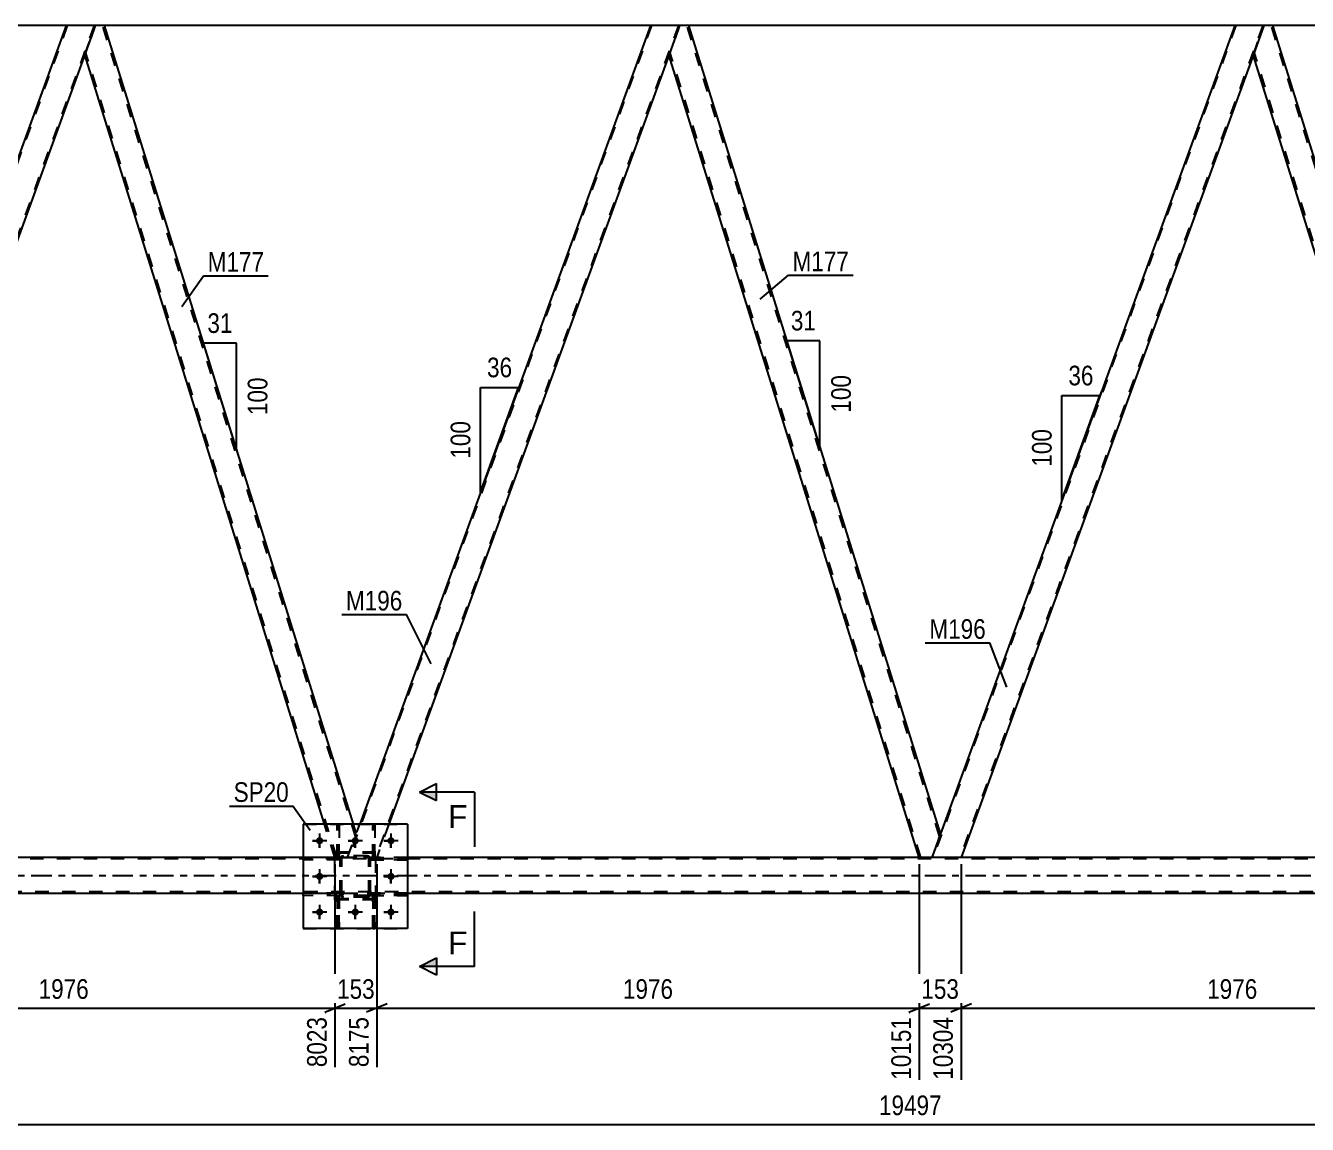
# Model space of a CAD drawing. Header units: millimetres. Extents: x 0 to 841, y 0 to 594.
# Drawn here: x 300.9 to 487.6, y 299.7 to 459.8 of the extents above; entities that cross this region are included whole.
import ezdxf

# ---------------------------------------------------------------- set-up
doc = ezdxf.new("R2010")
doc.units = ezdxf.units.MM
doc.linetypes.add('DXK_LINE_DOT2', pattern=[3.9198, 1.9599, -1.9599])
doc.linetypes.add('DXK_LINE_DOT3', pattern=[5.9187, 2.979, -0.9799, 0.9799, -0.9799])
doc.styles.add('Arial', font='ARIAL.TTF', dxfattribs={"height": 0.2})
doc.styles.add('Arial Narrow', font='ARIALN.TTF', dxfattribs={"height": 0.2})

# ---------------------------------------------------------------- blocks, each defined once
blk = doc.blocks.new('Part-318885327-3890 - 3886')
at = {"color": 7, "linetype": 'DXK_LINE_DOT2'}
for p, q in [((346.69, 338.61), (341.29, 338.61)), ((341.29, 338.61), (341.29, 338.29)), ((346.69, 338.29), (341.29, 338.29)), ((346.09, 338.29), (346.09, 338.61)), ((346.69, 338.29), (346.69, 338.61))]:
    blk.add_line(p, q, dxfattribs=at)
blk = doc.blocks.new('Part-318885327-3891 - 3886')
at = {"color": 7, "linetype": 'DXK_LINE_DOT2'}
for p, q in [((346.69, 333.41), (341.29, 333.41)), ((341.29, 333.41), (341.29, 333.09)), ((346.69, 333.09), (341.29, 333.09)), ((346.09, 333.09), (346.09, 333.41)), ((346.69, 333.09), (346.69, 333.41))]:
    blk.add_line(p, q, dxfattribs=at)
blk = doc.blocks.new('Part-318885327-3964 - 3886')
at = {"color": 7, "linetype": 'DXK_LINE_DOT2'}
for p, q in [((477.2, 459.85), (433.08, 338.63)), ((481.11, 459.85), (436.99, 338.63)), ((479.75, 455.65), (481.28, 459.85)), ((481.28, 459.85), (479.76, 455.65)), ((479.76, 455.65), (479.75, 455.65)), ((434.15, 342.05), (432.91, 338.63)), ((437.16, 338.63), (432.91, 338.63))]:
    blk.add_line(p, q, dxfattribs=at)
at = {"color": 2, "linetype": 'Continuous'}
for p, q in [((477.03, 459.85), (434.15, 342.05)), ((481.28, 459.85), (477.03, 459.85)), ((479.75, 455.65), (437.16, 338.63))]:
    blk.add_line(p, q, dxfattribs=at)
blk = doc.blocks.new('Part-318885327-3901 - 3886')
at = {"color": 7, "linetype": 'DXK_LINE_DOT2'}
for p, q in [((346.69, 338.37), (346.72, 338.56)), ((346.72, 338.56), (346.69, 338.37)), ((346.69, 333.33), (346.69, 338.37)), ((346.93, 338.37), (346.95, 338.46)), ((346.93, 333.33), (346.93, 338.37)), ((346.95, 338.46), (347, 338.54)), ((346.98, 338.82), (347.17, 338.85)), ((347.17, 338.85), (346.98, 338.82)), ((347, 338.54), (347.08, 338.59)), ((347.08, 338.59), (347.17, 338.61)), ((350.61, 338.85), (347.17, 338.85)), ((347.17, 338.61), (350.61, 338.61)), ((350.61, 338.85), (350.79, 338.82)), ((350.79, 338.82), (350.61, 338.85)), ((350.61, 338.61), (350.7, 338.59)), ((350.7, 338.59), (350.78, 338.54)), ((350.78, 338.54), (350.83, 338.46)), ((350.83, 338.46), (350.85, 338.37)), ((350.85, 333.33), (350.85, 338.37)), ((351.05, 338.56), (351.09, 338.37)), ((351.09, 338.37), (351.05, 338.56)), ((351.09, 333.33), (351.09, 338.37)), ((346.72, 333.15), (346.69, 333.33)), ((346.69, 333.33), (346.72, 333.15)), ((346.95, 333.24), (346.93, 333.33)), ((347, 333.16), (346.95, 333.24)), ((347.17, 332.85), (346.98, 332.89)), ((346.98, 332.89), (347.17, 332.85)), ((347.08, 333.11), (347, 333.16)), ((347.17, 333.09), (347.08, 333.11)), ((350.61, 333.09), (347.17, 333.09)), ((350.61, 332.85), (347.17, 332.85)), ((350.7, 333.11), (350.61, 333.09)), ((350.79, 332.89), (350.61, 332.85)), ((350.61, 332.85), (350.79, 332.89)), ((350.78, 333.16), (350.7, 333.11)), ((350.83, 333.24), (350.78, 333.16)), ((350.85, 333.33), (350.83, 333.24)), ((351.09, 333.33), (351.05, 333.15)), ((351.05, 333.15), (351.09, 333.33))]:
    blk.add_line(p, q, dxfattribs=at)
at = {"color": 7, "linetype": 'DXK_LINE_DOT3'}
blk.add_line((348.89, 335.85), (348.89, 335.85), dxfattribs=at)
at = {"color": 7, "linetype": 'DXK_LINE_DOT2'}
for centre, start, end in [((347.17, 338.37), 112.5, 157.5), ((347.17, 338.37), 112.5, 157.5), ((350.61, 338.37), 22.5, 67.5), ((350.61, 338.37), 22.5, 67.5), ((347.17, 333.33), 202.5, 247.5), ((347.17, 333.33), 202.5, 247.5), ((350.61, 333.33), 292.5, 337.5), ((350.61, 333.33), 292.5, 337.5)]:
    blk.add_arc(centre, 0.48, start, end, dxfattribs=at)
blk = doc.blocks.new('Part-318885327-3912 - 3886')
at = {"color": 2, "linetype": 'Continuous'}
for p, q in [((306.76, 459.85), (227.2, 459.85)), ((391.89, 459.85), (312.33, 459.85)), ((477.03, 459.85), (397.47, 459.85)), ((562.16, 459.85), (482.6, 459.85))]:
    blk.add_line(p, q, dxfattribs=at)
at = {"color": 7, "linetype": 'DXK_LINE_DOT2'}
for p, q in [((312.33, 459.85), (306.76, 459.85)), ((397.47, 459.85), (391.89, 459.85)), ((482.6, 459.85), (477.03, 459.85))]:
    blk.add_line(p, q, dxfattribs=at)
blk = doc.blocks.new('Part-318885327-3977 - 3886')
at = {"color": 2, "linetype": 'Continuous'}
for p, q in [((356.49, 343.45), (341.29, 343.45)), ((341.29, 343.45), (341.29, 328.25)), ((356.49, 343.45), (356.49, 328.25)), ((356.49, 328.25), (341.29, 328.25))]:
    blk.add_line(p, q, dxfattribs=at)
blk = doc.blocks.new('Part-318885327-3917 - 3886')
at = {"color": 2, "linetype": 'Continuous'}
for p, q in [((311.01, 459.85), (309.49, 455.65)), ((312.33, 459.85), (311.01, 459.85)), ((348.61, 343.45), (312.33, 459.85)), ((344.42, 343.45), (309.47, 455.6)), ((309.49, 455.65), (309.49, 455.65))]:
    blk.add_line(p, q, dxfattribs=at)
at = {"color": 7, "linetype": 'DXK_LINE_DOT2'}
for p, q in [((348.9, 341.73), (312.08, 459.85)), ((346.18, 338.63), (309.6, 455.97)), ((309.49, 455.65), (309.47, 455.6)), ((345.93, 338.63), (344.42, 343.45)), ((347.77, 338.63), (349.03, 342.1)), ((349.03, 342.1), (348.61, 343.45)), ((345.93, 338.63), (347.77, 338.63))]:
    blk.add_line(p, q, dxfattribs=at)
blk = doc.blocks.new('Part-318885327-3922 - 3886')
at = {"color": 7, "linetype": 'DXK_LINE_DOT2'}
for p, q in [((306.93, 459.85), (262.81, 338.63)), ((310.84, 459.85), (266.72, 338.63)), ((309.49, 455.65), (311.01, 459.85)), ((311.01, 459.85), (309.49, 455.65)), ((309.49, 455.65), (309.49, 455.65)), ((263.88, 342.05), (262.64, 338.63)), ((266.89, 338.63), (262.64, 338.63))]:
    blk.add_line(p, q, dxfattribs=at)
at = {"color": 2, "linetype": 'Continuous'}
for p, q in [((306.76, 459.85), (263.88, 342.05)), ((311.01, 459.85), (306.76, 459.85)), ((309.49, 455.65), (266.89, 338.63))]:
    blk.add_line(p, q, dxfattribs=at)
blk = doc.blocks.new('Part-318885327-3925 - 3886')
at = {"color": 2, "linetype": 'Continuous'}
for p, q in [((351.44, 343.45), (351.44, 343.45)), ((351.76, 343.45), (351.44, 343.45)), ((351.76, 343.45), (351.76, 343.45))]:
    blk.add_line(p, q, dxfattribs=at)
at = {"color": 7, "linetype": 'DXK_LINE_DOT2'}
for p, q in [((351.44, 338.61), (351.44, 343.45)), ((351.76, 338.61), (351.76, 343.45)), ((351.44, 339.21), (351.76, 339.21)), ((351.76, 338.61), (351.44, 338.61))]:
    blk.add_line(p, q, dxfattribs=at)
blk = doc.blocks.new('Part-318885327-3926 - 3886')
at = {"color": 7, "linetype": 'DXK_LINE_DOT2'}
for p, q in [((341.29, 343.45), (356.49, 343.45)), ((341.29, 343.45), (341.29, 328.25)), ((356.49, 343.45), (356.49, 328.25)), ((341.29, 328.25), (356.49, 328.25))]:
    blk.add_line(p, q, dxfattribs=at)
blk = doc.blocks.new('Part-318885327-3927 - 3886')
at = {"color": 7, "linetype": 'DXK_LINE_DOT2'}
for p, q in [((346.69, 338.37), (346.72, 338.56)), ((346.72, 338.56), (346.69, 338.37)), ((346.69, 333.33), (346.69, 338.37)), ((346.93, 338.37), (346.95, 338.46)), ((346.93, 333.33), (346.93, 338.37)), ((346.95, 338.46), (347, 338.54)), ((346.98, 338.82), (347.17, 338.85)), ((347.17, 338.85), (346.98, 338.82)), ((347, 338.54), (347.08, 338.59)), ((347.08, 338.59), (347.17, 338.61)), ((350.61, 338.85), (347.17, 338.85)), ((347.17, 338.61), (350.61, 338.61)), ((350.61, 338.85), (350.79, 338.82)), ((350.79, 338.82), (350.61, 338.85)), ((350.61, 338.61), (350.7, 338.59)), ((350.7, 338.59), (350.78, 338.54)), ((350.78, 338.54), (350.83, 338.46)), ((350.83, 338.46), (350.85, 338.37)), ((350.85, 333.33), (350.85, 338.37)), ((351.05, 338.56), (351.09, 338.37)), ((351.09, 338.37), (351.05, 338.56)), ((351.09, 333.33), (351.09, 338.37)), ((346.72, 333.15), (346.69, 333.33)), ((346.69, 333.33), (346.72, 333.15)), ((346.95, 333.24), (346.93, 333.33)), ((347, 333.16), (346.95, 333.24)), ((347.17, 332.85), (346.98, 332.89)), ((346.98, 332.89), (347.17, 332.85)), ((347.08, 333.11), (347, 333.16)), ((347.17, 333.09), (347.08, 333.11)), ((350.61, 333.09), (347.17, 333.09)), ((350.61, 332.85), (347.17, 332.85)), ((350.7, 333.11), (350.61, 333.09)), ((350.79, 332.89), (350.61, 332.85)), ((350.61, 332.85), (350.79, 332.89)), ((350.78, 333.16), (350.7, 333.11)), ((350.83, 333.24), (350.78, 333.16)), ((350.85, 333.33), (350.83, 333.24)), ((351.09, 333.33), (351.05, 333.15)), ((351.05, 333.15), (351.09, 333.33))]:
    blk.add_line(p, q, dxfattribs=at)
at = {"color": 7, "linetype": 'DXK_LINE_DOT3'}
blk.add_line((348.89, 335.85), (348.89, 335.85), dxfattribs=at)
at = {"color": 7, "linetype": 'DXK_LINE_DOT2'}
for centre, start, end in [((347.17, 338.37), 112.5, 157.5), ((347.17, 338.37), 112.5, 157.5), ((350.61, 338.37), 22.5, 67.5), ((350.61, 338.37), 22.5, 67.5), ((347.17, 333.33), 202.5, 247.5), ((347.17, 333.33), 202.5, 247.5), ((350.61, 333.33), 292.5, 337.5), ((350.61, 333.33), 292.5, 337.5)]:
    blk.add_arc(centre, 0.48, start, end, dxfattribs=at)
blk = doc.blocks.new('Part-318885327-3928 - 3886')
at = {"color": 7, "linetype": 'DXK_LINE_DOT2'}
for p, q in [((351.89, 339.25), (345.89, 339.25)), ((345.89, 332.45), (345.89, 339.25)), ((351.89, 332.45), (351.89, 339.25)), ((351.89, 332.45), (345.89, 332.45))]:
    blk.add_line(p, q, dxfattribs=at)
blk = doc.blocks.new('Part-318885327-3956 - 3886')
at = {"color": 7, "linetype": 'DXK_LINE_DOT2'}
for p, q in [((746.4, 338.39), (70.85, 338.39)), ((356.49, 338.63), (341.29, 338.63)), ((747.15, 333.59), (70.85, 333.59)), ((611.89, 333.35), (341.29, 333.35)), ((356.49, 333.35), (341.29, 333.35))]:
    blk.add_line(p, q, dxfattribs=at)
at = {"color": 2, "linetype": 'Continuous'}
for p, q in [((341.29, 338.63), (186.22, 338.63)), ((596.69, 338.63), (356.49, 338.63)), ((341.29, 333.35), (186.22, 333.35)), ((596.69, 333.35), (356.49, 333.35))]:
    blk.add_line(p, q, dxfattribs=at)
at = {"color": 7, "linetype": 'DXK_LINE_DOT3'}
blk.add_line((70.85, 335.99), (746.77, 335.99), dxfattribs=at)
blk = doc.blocks.new('Part-318885327-3969 - 3886')
at = {"color": 2, "linetype": 'Continuous'}
for p, q in [((481.28, 459.85), (479.76, 455.65)), ((482.6, 459.85), (481.28, 459.85)), ((519.3, 342.1), (482.6, 459.85)), ((516.19, 338.63), (479.74, 455.6)), ((479.76, 455.65), (479.75, 455.65)), ((519.28, 342.04), (519.03, 341.36)), ((519.28, 342.05), (519.28, 342.04)), ((519.03, 341.36), (518.04, 338.63))]:
    blk.add_line(p, q, dxfattribs=at)
at = {"color": 7, "linetype": 'DXK_LINE_DOT2'}
for p, q in [((519.17, 341.73), (482.35, 459.85)), ((516.45, 338.63), (479.87, 455.97)), ((479.76, 455.65), (479.74, 455.6)), ((519.03, 341.36), (519.22, 341.88)), ((519.3, 342.1), (519.28, 342.05)), ((518.04, 338.63), (516.19, 338.63))]:
    blk.add_line(p, q, dxfattribs=at)
blk = doc.blocks.new('Part-318885327-4000 - 3886')
at = {"color": 2, "linetype": 'Continuous'}
for p, q in [((396.15, 459.85), (394.62, 455.65)), ((397.47, 459.85), (396.15, 459.85)), ((434.17, 342.1), (397.47, 459.85)), ((431.06, 338.63), (394.6, 455.6)), ((394.62, 455.65), (394.62, 455.65)), ((434.15, 342.04), (433.9, 341.36)), ((434.15, 342.05), (434.15, 342.04)), ((433.9, 341.36), (432.91, 338.63))]:
    blk.add_line(p, q, dxfattribs=at)
at = {"color": 7, "linetype": 'DXK_LINE_DOT2'}
for p, q in [((434.03, 341.73), (397.22, 459.85)), ((431.31, 338.63), (394.74, 455.97)), ((394.62, 455.65), (394.6, 455.6)), ((433.9, 341.36), (434.09, 341.88)), ((434.17, 342.1), (434.15, 342.05)), ((432.91, 338.63), (431.06, 338.63))]:
    blk.add_line(p, q, dxfattribs=at)
blk = doc.blocks.new('Part-318885327-4005 - 3886')
at = {"color": 7, "linetype": 'DXK_LINE_DOT2'}
for p, q in [((392.06, 459.85), (347.94, 338.63)), ((395.98, 459.85), (351.86, 338.63)), ((396.15, 459.85), (394.62, 455.65)), ((347.77, 338.63), (349.53, 343.45)), ((353.78, 343.45), (352.03, 338.63)), ((352.03, 338.63), (347.77, 338.63))]:
    blk.add_line(p, q, dxfattribs=at)
at = {"color": 2, "linetype": 'Continuous'}
for p, q in [((391.89, 459.85), (349.53, 343.45)), ((396.15, 459.85), (391.89, 459.85)), ((394.62, 455.65), (353.78, 343.45))]:
    blk.add_line(p, q, dxfattribs=at)
blk = doc.blocks.new('Part-318885327-4008 - 3886')
at = {"color": 2, "linetype": 'Continuous'}
for p, q in [((346.24, 343.45), (346.24, 343.45)), ((346.56, 343.45), (346.24, 343.45)), ((346.56, 343.45), (346.56, 343.45))]:
    blk.add_line(p, q, dxfattribs=at)
at = {"color": 7, "linetype": 'DXK_LINE_DOT2'}
for p, q in [((346.24, 338.61), (346.24, 343.45)), ((346.56, 338.61), (346.56, 343.45)), ((346.24, 339.21), (346.56, 339.21)), ((346.56, 338.61), (346.24, 338.61))]:
    blk.add_line(p, q, dxfattribs=at)
blk = doc.blocks.new('Part-318885327-4036 - 3886')
at = {"color": 7, "linetype": 'DXK_LINE_DOT2'}
for p, q in [((351.76, 333.09), (351.44, 333.09)), ((351.44, 333.09), (351.44, 328.25)), ((351.44, 332.49), (351.76, 332.49)), ((351.76, 328.25), (351.76, 333.09)), ((351.44, 328.25), (351.76, 328.25))]:
    blk.add_line(p, q, dxfattribs=at)
blk = doc.blocks.new('Part-318885327-4253 - 3886')
at = {"color": 7, "linetype": 'DXK_LINE_DOT2'}
for p, q in [((346.56, 333.09), (346.24, 333.09)), ((346.24, 333.09), (346.24, 328.25)), ((346.24, 332.49), (346.56, 332.49)), ((346.56, 328.25), (346.56, 333.09)), ((346.24, 328.25), (346.56, 328.25))]:
    blk.add_line(p, q, dxfattribs=at)
blk = doc.blocks.new('Part-318885327-4044 - 3886')
at = {"color": 7, "linetype": 'DXK_LINE_DOT2'}
for p, q in [((351.09, 333.09), (351.09, 333.41)), ((351.09, 333.41), (356.49, 333.41)), ((356.49, 333.09), (351.09, 333.09)), ((351.69, 333.09), (351.69, 333.41)), ((356.49, 333.41), (356.49, 333.09))]:
    blk.add_line(p, q, dxfattribs=at)
blk = doc.blocks.new('Part-318885327-4047 - 3886')
at = {"color": 7, "linetype": 'DXK_LINE_DOT2'}
for p, q in [((346.69, 338.61), (341.29, 338.61)), ((341.29, 338.29), (341.29, 338.61)), ((346.69, 338.29), (341.29, 338.29)), ((346.09, 338.29), (346.09, 338.61)), ((346.69, 338.61), (346.69, 338.29))]:
    blk.add_line(p, q, dxfattribs=at)
blk = doc.blocks.new('Bolt-318885327-4048 - 3886')
at = {"color": 1, "linetype": 'Continuous'}
for p, q in [((343.69, 342.09), (343.69, 341.4)), ((348.89, 342.09), (348.89, 341.4)), ((354.09, 342.09), (354.09, 341.4)), ((342.65, 341.05), (343.34, 341.05)), ((343.69, 340.01), (343.69, 340.71)), ((344.73, 341.05), (344.04, 341.05)), ((347.85, 341.05), (348.54, 341.05)), ((348.89, 340.01), (348.89, 340.71)), ((349.93, 341.05), (349.24, 341.05)), ((353.05, 341.05), (353.74, 341.05)), ((354.09, 340.01), (354.09, 340.71)), ((355.13, 341.05), (354.44, 341.05)), ((343.69, 336.89), (343.69, 336.2)), ((354.09, 336.89), (354.09, 336.2)), ((342.65, 335.85), (343.34, 335.85)), ((343.69, 334.81), (343.69, 335.51)), ((344.73, 335.85), (344.04, 335.85)), ((353.05, 335.85), (353.74, 335.85)), ((354.09, 334.81), (354.09, 335.51)), ((355.13, 335.85), (354.44, 335.85)), ((342.65, 330.65), (343.34, 330.65)), ((343.69, 331.69), (343.69, 331)), ((344.73, 330.65), (344.04, 330.65)), ((347.85, 330.65), (348.54, 330.65)), ((348.89, 331.69), (348.89, 331)), ((349.93, 330.65), (349.24, 330.65)), ((353.05, 330.65), (353.74, 330.65)), ((354.09, 331.69), (354.09, 331)), ((355.13, 330.65), (354.44, 330.65)), ((343.69, 329.61), (343.69, 330.31)), ((348.89, 329.61), (348.89, 330.31)), ((354.09, 329.61), (354.09, 330.31))]:
    blk.add_line(p, q, dxfattribs=at)
blk = doc.blocks.new('Part-318885327-4051 - 3886')
at = {"color": 7, "linetype": 'DXK_LINE_DOT2'}
for p, q in [((356.49, 333.41), (351.09, 333.41)), ((351.09, 333.41), (351.09, 333.09)), ((351.09, 333.09), (356.49, 333.09)), ((351.69, 333.09), (351.69, 333.41)), ((356.49, 333.09), (356.49, 333.41))]:
    blk.add_line(p, q, dxfattribs=at)
blk = doc.blocks.new('Bolt-318885327-4059 - 3886')
at = {"linetype": 'Continuous'}
for points in [[(344.21, 341.05, -1), (343.17, 341.05, -1)], [(349.41, 341.05, -1), (348.37, 341.05, -1)], [(354.61, 341.05, -1), (353.57, 341.05, -1)], [(344.21, 335.85, -1), (343.17, 335.85, -1)], [(354.61, 335.85, -1), (353.57, 335.85, -1)], [(344.21, 330.65, -1), (343.17, 330.65, -1)], [(349.41, 330.65, -1), (348.37, 330.65, -1)], [(354.61, 330.65, -1), (353.57, 330.65, -1)]]:
    blk.add_hatch(color=1, dxfattribs=at).paths.add_polyline_path(points)
at = {"color": 1, "linetype": 'Continuous'}
for p, q in [((343.69, 342.09), (343.69, 340.01)), ((348.89, 342.09), (348.89, 340.01)), ((354.09, 342.09), (354.09, 340.01)), ((344.73, 341.05), (342.65, 341.05)), ((349.93, 341.05), (347.85, 341.05)), ((355.13, 341.05), (353.05, 341.05)), ((343.69, 336.89), (343.69, 334.81)), ((354.09, 336.89), (354.09, 334.81)), ((344.73, 335.85), (342.65, 335.85)), ((355.13, 335.85), (353.05, 335.85)), ((344.73, 330.65), (342.65, 330.65)), ((343.69, 331.69), (343.69, 329.61)), ((349.93, 330.65), (347.85, 330.65)), ((348.89, 331.69), (348.89, 329.61)), ((355.13, 330.65), (353.05, 330.65)), ((354.09, 331.69), (354.09, 329.61))]:
    blk.add_line(p, q, dxfattribs=at)
blk = doc.blocks.new('Part-318885327-4066 - 3886')
at = {"color": 7, "linetype": 'DXK_LINE_DOT2'}
for p, q in [((346.24, 338.61), (346.24, 343.45)), ((346.24, 343.45), (346.56, 343.45)), ((346.56, 343.45), (346.56, 338.61)), ((346.24, 339.21), (346.56, 339.21)), ((346.56, 338.61), (346.24, 338.61))]:
    blk.add_line(p, q, dxfattribs=at)
blk = doc.blocks.new('Part-318885327-4080 - 3886')
at = {"color": 7, "linetype": 'DXK_LINE_DOT2'}
for p, q in [((351.44, 338.61), (351.44, 343.45)), ((351.44, 343.45), (351.76, 343.45)), ((351.76, 343.45), (351.76, 338.61)), ((351.44, 339.21), (351.76, 339.21)), ((351.76, 338.61), (351.44, 338.61))]:
    blk.add_line(p, q, dxfattribs=at)
blk = doc.blocks.new('Part-318885327-4088 - 3886')
at = {"color": 7, "linetype": 'DXK_LINE_DOT2'}
for p, q in [((351.44, 328.25), (351.44, 333.09)), ((351.44, 333.09), (351.76, 333.09)), ((351.44, 332.49), (351.76, 332.49)), ((351.76, 333.09), (351.76, 328.25)), ((351.76, 328.25), (351.44, 328.25))]:
    blk.add_line(p, q, dxfattribs=at)
blk = doc.blocks.new('Part-318885327-4089 - 3886')
at = {"color": 7, "linetype": 'DXK_LINE_DOT2'}
for p, q in [((346.24, 328.25), (346.24, 333.09)), ((346.24, 333.09), (346.56, 333.09)), ((346.24, 332.49), (346.56, 332.49)), ((346.56, 333.09), (346.56, 328.25)), ((346.56, 328.25), (346.24, 328.25))]:
    blk.add_line(p, q, dxfattribs=at)
blk = doc.blocks.new('Part-318885327-4116 - 3886')
at = {"color": 7, "linetype": 'DXK_LINE_DOT2'}
for p, q in [((346.69, 333.41), (341.29, 333.41)), ((341.29, 333.09), (341.29, 333.41)), ((346.69, 333.09), (341.29, 333.09)), ((346.09, 333.09), (346.09, 333.41)), ((346.69, 333.41), (346.69, 333.09))]:
    blk.add_line(p, q, dxfattribs=at)
blk = doc.blocks.new('Part-318885327-4155 - 3886')
at = {"color": 7, "linetype": 'DXK_LINE_DOT2'}
for p, q in [((351.89, 339.39), (345.89, 339.39)), ((345.89, 332.59), (345.89, 339.39)), ((351.89, 332.59), (351.89, 339.39)), ((351.89, 332.59), (345.89, 332.59))]:
    blk.add_line(p, q, dxfattribs=at)
blk = doc.blocks.new('Part-318885327-4250 - 3886')
at = {"color": 7, "linetype": 'DXK_LINE_DOT2'}
for p, q in [((351.09, 338.29), (351.09, 338.61)), ((351.09, 338.61), (356.49, 338.61)), ((356.49, 338.29), (351.09, 338.29)), ((351.69, 338.29), (351.69, 338.61)), ((356.49, 338.61), (356.49, 338.29))]:
    blk.add_line(p, q, dxfattribs=at)
blk = doc.blocks.new('Part-318885327-4294 - 3886')
at = {"color": 7, "linetype": 'DXK_LINE_DOT2'}
for p, q in [((356.49, 338.61), (351.09, 338.61)), ((351.09, 338.61), (351.09, 338.29)), ((351.09, 338.29), (356.49, 338.29)), ((351.69, 338.29), (351.69, 338.61)), ((356.49, 338.29), (356.49, 338.61))]:
    blk.add_line(p, q, dxfattribs=at)
blk = doc.blocks.new('StraightDimension-318885327-4929 - 3886')
at = {"color": 7, "linetype": 'Continuous'}
for p, q in [((437.16, 337.63), (437.16, 306.22)), ((516.19, 337.63), (516.19, 306.22)), ((438.66, 317.26), (435.66, 316.06)), ((437.16, 316.66), (516.19, 316.66)), ((514.69, 316.06), (517.69, 317.26))]:
    blk.add_line(p, q, dxfattribs=at)
at = {"color": 0}
blk.add_wipeout([(480.93, 317.41), (480.93, 321.61), (472.42, 321.61), (472.42, 317.41)], dxfattribs=at)
at = {"color": 0, "linetype": 'Continuous'}
blk.add_wipeout([(515.59, 315.96), (511.39, 315.96), (511.39, 305.62), (515.59, 305.62)], dxfattribs=at)
at = {"color": 3, "style": 'Arial Narrow'}
blk.add_text('1976', height=2.863, dxfattribs=at).set_placement((473.02, 318.01))
at = {"color": 3, "linetype": 'Continuous', "style": 'Arial Narrow'}
blk.add_text('12280', height=2.863, rotation=90.0002, dxfattribs=at).set_placement((514.99, 306.22))
blk = doc.blocks.new('AngleDimension-318885327-4372 - 3886')
at = {"color": 7, "linetype": 'Continuous'}
for p, q in [((367.15, 407.1), (372.69, 407.1)), ((367.15, 391.87), (372.69, 407.1)), ((367.15, 391.87), (367.15, 407.1)), ((369.88, 399.36), (372.69, 407.1))]:
    blk.add_line(p, q, dxfattribs=at)
at = {"color": 0}
for points in [[(372.35, 408), (372.35, 412.2), (367.49, 412.2), (367.49, 408)], [(366.25, 402.83), (362.05, 402.83), (362.05, 396.14), (366.25, 396.14)]]:
    blk.add_wipeout(points, dxfattribs=at)
at = {"color": 3, "style": 'Arial Narrow'}
blk.add_text('36', height=2.863, dxfattribs=at).set_placement((368.09, 408.6))
blk.add_text('100', height=2.863, rotation=90.0002, dxfattribs=at).set_placement((365.65, 396.74))
blk = doc.blocks.new('AngleDimension-318885327-4361 - 3886')
at = {"color": 7, "linetype": 'Continuous'}
for p, q in [((451.86, 405.92), (457.4, 405.92)), ((451.86, 390.7), (457.4, 405.92)), ((451.86, 390.7), (451.86, 405.92)), ((457.63, 406.55), (457.4, 405.92))]:
    blk.add_line(p, q, dxfattribs=at)
at = {"color": 0}
for points in [[(457.06, 406.82), (457.06, 411.02), (452.2, 411.02), (452.2, 406.82)], [(450.96, 401.65), (446.76, 401.65), (446.76, 394.97), (450.96, 394.97)]]:
    blk.add_wipeout(points, dxfattribs=at)
at = {"color": 3, "style": 'Arial Narrow'}
blk.add_text('36', height=2.863, dxfattribs=at).set_placement((452.8, 407.42))
blk.add_text('100', height=2.863, rotation=90.0002, dxfattribs=at).set_placement((450.36, 395.57))
blk = doc.blocks.new('StraightDimension-318885327-5101 - 3886')
at = {"color": 7, "linetype": 'Continuous'}
blk.add_line((59.99, 299.71), (799.55, 299.71), dxfattribs=at)
at = {"color": 0}
blk.add_wipeout([(434.94, 300.46), (434.94, 304.66), (424.6, 304.66), (424.6, 300.46)], dxfattribs=at)
at = {"color": 3, "style": 'Arial Narrow'}
blk.add_text('19497', height=2.863, dxfattribs=at).set_placement((425.2, 301.06))
blk = doc.blocks.new('StraightDimension-318885327-4833 - 3886')
at = {"color": 7, "linetype": 'Continuous'}
for p, q in [((266.89, 337.63), (266.89, 308.05)), ((345.93, 337.63), (345.93, 308.05)), ((268.39, 317.26), (265.39, 316.06)), ((266.89, 316.66), (345.93, 316.66)), ((344.43, 316.06), (347.43, 317.26))]:
    blk.add_line(p, q, dxfattribs=at)
at = {"color": 0}
blk.add_wipeout([(310.67, 317.41), (310.67, 321.61), (302.15, 321.61), (302.15, 317.41)], dxfattribs=at)
at = {"color": 0, "linetype": 'Continuous'}
blk.add_wipeout([(345.33, 315.96), (341.13, 315.96), (341.13, 307.45), (345.33, 307.45)], dxfattribs=at)
at = {"color": 3, "style": 'Arial Narrow'}
blk.add_text('1976', height=2.863, dxfattribs=at).set_placement((302.75, 318.01))
at = {"color": 3, "linetype": 'Continuous', "style": 'Arial Narrow'}
blk.add_text('8023', height=2.863, rotation=90.0002, dxfattribs=at).set_placement((344.73, 308.05))
blk = doc.blocks.new('StraightDimension-318885327-4857 - 3886')
at = {"color": 7, "linetype": 'Continuous'}
for p, q in [((345.93, 337.63), (345.93, 308.05)), ((352.03, 337.63), (352.03, 308.05)), ((344.43, 316.06), (347.43, 317.26)), ((345.93, 316.66), (352.03, 316.66)), ((353.53, 317.26), (350.53, 316.06))]:
    blk.add_line(p, q, dxfattribs=at)
at = {"color": 0}
blk.add_wipeout([(352.32, 317.41), (352.32, 321.61), (345.64, 321.61), (345.64, 317.41)], dxfattribs=at)
at = {"color": 0, "linetype": 'Continuous'}
blk.add_wipeout([(351.43, 315.96), (347.23, 315.96), (347.23, 307.45), (351.43, 307.45)], dxfattribs=at)
at = {"color": 3, "style": 'Arial Narrow'}
blk.add_text('153', height=2.863, dxfattribs=at).set_placement((346.24, 318.01))
at = {"color": 3, "linetype": 'Continuous', "style": 'Arial Narrow'}
blk.add_text('8175', height=2.863, rotation=90.0002, dxfattribs=at).set_placement((350.83, 308.05))
blk = doc.blocks.new('StraightDimension-318885327-4881 - 3886')
at = {"color": 7, "linetype": 'Continuous'}
for p, q in [((352.03, 337.63), (352.03, 308.05)), ((431.06, 337.63), (431.06, 306.22)), ((353.53, 317.26), (350.53, 316.06)), ((352.03, 316.66), (431.06, 316.66)), ((429.56, 316.06), (432.56, 317.26))]:
    blk.add_line(p, q, dxfattribs=at)
at = {"color": 0}
blk.add_wipeout([(395.8, 317.41), (395.8, 321.61), (387.29, 321.61), (387.29, 317.41)], dxfattribs=at)
at = {"color": 0, "linetype": 'Continuous'}
blk.add_wipeout([(430.46, 315.96), (426.26, 315.96), (426.26, 305.62), (430.46, 305.62)], dxfattribs=at)
at = {"color": 3, "style": 'Arial Narrow'}
blk.add_text('1976', height=2.863, dxfattribs=at).set_placement((387.89, 318.01))
at = {"color": 3, "linetype": 'Continuous', "style": 'Arial Narrow'}
blk.add_text('10151', height=2.863, rotation=90.0002, dxfattribs=at).set_placement((429.86, 306.22))
blk = doc.blocks.new('StraightDimension-318885327-4905 - 3886')
at = {"color": 7, "linetype": 'Continuous'}
for p, q in [((431.06, 337.63), (431.06, 306.22)), ((437.16, 337.63), (437.16, 306.22)), ((429.56, 316.06), (432.56, 317.26)), ((431.06, 316.66), (437.16, 316.66)), ((438.66, 317.26), (435.66, 316.06))]:
    blk.add_line(p, q, dxfattribs=at)
at = {"color": 0}
blk.add_wipeout([(437.45, 317.41), (437.45, 321.61), (430.77, 321.61), (430.77, 317.41)], dxfattribs=at)
at = {"color": 0, "linetype": 'Continuous'}
blk.add_wipeout([(436.56, 315.96), (432.36, 315.96), (432.36, 305.62), (436.56, 305.62)], dxfattribs=at)
at = {"color": 3, "style": 'Arial Narrow'}
blk.add_text('153', height=2.863, dxfattribs=at).set_placement((431.37, 318.01))
at = {"color": 3, "linetype": 'Continuous', "style": 'Arial Narrow'}
blk.add_text('10304', height=2.863, rotation=90.0002, dxfattribs=at).set_placement((435.96, 306.22))
blk = doc.blocks.new('AngleDimension-318885327-15770 - 3886')
at = {"color": 7, "linetype": 'Continuous'}
for p, q in [((331.58, 413.56), (326.76, 413.56)), ((331.58, 398.1), (326.76, 413.56)), ((331.58, 398.1), (331.58, 413.56)), ((332.29, 395.82), (331.58, 398.1))]:
    blk.add_line(p, q, dxfattribs=at)
at = {"color": 0}
for points in [[(331.6, 414.46), (331.6, 418.66), (326.74, 418.66), (326.74, 414.46)], [(336.68, 409.17), (332.48, 409.17), (332.48, 402.49), (336.68, 402.49)]]:
    blk.add_wipeout(points, dxfattribs=at)
at = {"color": 3, "style": 'Arial Narrow'}
blk.add_text('31', height=2.863, dxfattribs=at).set_placement((327.34, 415.06))
blk.add_text('100', height=2.863, rotation=90.0002, dxfattribs=at).set_placement((336.08, 403.09))
blk = doc.blocks.new('AngleDimension-318885327-15784 - 3886')
at = {"color": 7, "linetype": 'Continuous'}
for p, q in [((415.99, 400.41), (411.78, 413.92)), ((416.6, 413.92), (411.78, 413.92)), ((416.6, 398.46), (411.78, 413.92)), ((416.6, 398.46), (416.6, 413.92))]:
    blk.add_line(p, q, dxfattribs=at)
at = {"color": 0}
for points in [[(416.62, 414.82), (416.62, 419.02), (411.76, 419.02), (411.76, 414.82)], [(421.7, 409.53), (417.5, 409.53), (417.5, 402.85), (421.7, 402.85)]]:
    blk.add_wipeout(points, dxfattribs=at)
at = {"color": 3, "style": 'Arial Narrow'}
blk.add_text('31', height=2.863, dxfattribs=at).set_placement((412.36, 415.42))
blk.add_text('100', height=2.863, rotation=90.0002, dxfattribs=at).set_placement((421.1, 403.45))
blk = doc.blocks.new('Mark-318885327-3960 - 3886')
at = {"color": 0}
blk.add_wipeout([(440.77, 370.48), (440.77, 373.48), (432.55, 373.48), (432.55, 370.48)], dxfattribs=at)
blk.add_wipeout([(440.77, 370.48), (440.77, 373.48), (432.55, 373.48), (432.55, 370.48)], dxfattribs=at)
at = {"color": 30, "linetype": 'Continuous'}
for p in [(431.95, 369.88), (443.83, 363.44)]:
    blk.add_line(p, (441.37, 369.88), dxfattribs=at)
at = {"color": 3, "style": 'Arial Narrow'}
blk.add_text('M196', height=2.863, dxfattribs=at).set_placement((432.55, 370.48))
blk = doc.blocks.new('Mark-318885327-3913 - 3886')
at = {"color": 0}
blk.add_wipeout([(335.61, 423.97), (335.61, 426.97), (327.39, 426.97), (327.39, 423.97)], dxfattribs=at)
blk.add_wipeout([(335.61, 423.97), (335.61, 426.97), (327.39, 426.97), (327.39, 423.97)], dxfattribs=at)
at = {"color": 30, "linetype": 'Continuous'}
for p, q in [((323.61, 418.92), (326.79, 423.37)), ((326.79, 423.37), (336.21, 423.37))]:
    blk.add_line(p, q, dxfattribs=at)
at = {"color": 3, "style": 'Arial Narrow'}
blk.add_text('M177', height=2.863, dxfattribs=at).set_placement((327.39, 423.97))
blk = doc.blocks.new('Mark-318885327-3973 - 3886')
at = {"color": 0}
blk.add_wipeout([(339.21, 346.71), (339.21, 349.71), (331.17, 349.71), (331.17, 346.71)], dxfattribs=at)
blk.add_wipeout([(339.21, 346.71), (339.21, 349.71), (331.17, 349.71), (331.17, 346.71)], dxfattribs=at)
at = {"color": 30, "linetype": 'Continuous'}
for p in [(330.57, 346.11), (342.34, 342.53)]:
    blk.add_line(p, (339.81, 346.11), dxfattribs=at)
at = {"color": 3, "style": 'Arial Narrow'}
blk.add_text('SP20', height=2.863, dxfattribs=at).set_placement((331.17, 346.71))
blk = doc.blocks.new('Mark-318885327-3996 - 3886')
at = {"color": 0}
blk.add_wipeout([(420.83, 424.06), (420.83, 427.06), (412.6, 427.06), (412.6, 424.06)], dxfattribs=at)
blk.add_wipeout([(420.83, 424.06), (420.83, 427.06), (412.6, 427.06), (412.6, 424.06)], dxfattribs=at)
at = {"color": 30, "linetype": 'Continuous'}
for p, q in [((407.88, 419.96), (412, 423.46)), ((412, 423.46), (421.43, 423.46))]:
    blk.add_line(p, q, dxfattribs=at)
at = {"color": 3, "style": 'Arial Narrow'}
blk.add_text('M177', height=2.863, dxfattribs=at).set_placement((412.6, 424.06))
blk = doc.blocks.new('Mark-318885327-4001 - 3886')
at = {"color": 0}
blk.add_wipeout([(355.75, 374.61), (355.75, 377.61), (347.53, 377.61), (347.53, 374.61)], dxfattribs=at)
blk.add_wipeout([(355.75, 374.61), (355.75, 377.61), (347.53, 377.61), (347.53, 374.61)], dxfattribs=at)
at = {"color": 30, "linetype": 'Continuous'}
for p in [(346.93, 374.01), (359.93, 366.85)]:
    blk.add_line(p, (356.35, 374.01), dxfattribs=at)
at = {"color": 3, "style": 'Arial Narrow'}
blk.add_text('M196', height=2.863, dxfattribs=at).set_placement((347.53, 374.61))
blk = doc.blocks.new('SectionMark-318885327-5608 - 3886')
at = {"linetype": 'Continuous'}
for points in [[(360.74, 348.15), (360.74, 346.9), (358.24, 348.15)], [(360.74, 323.98), (360.74, 322.73), (358.24, 322.73)]]:
    blk.add_hatch(color=6, dxfattribs=at).paths.add_polyline_path(points)
at = {"color": 6, "linetype": 'Continuous'}
for p, q in [((358.24, 348.15), (360.74, 349.4)), ((360.74, 346.9), (360.74, 349.4)), ((366.24, 348.15), (358.24, 348.15)), ((358.24, 348.15), (360.74, 346.9)), ((366.24, 348.15), (366.24, 340.15)), ((366.24, 322.73), (366.24, 330.73)), ((358.24, 322.73), (360.74, 323.98)), ((360.74, 323.98), (360.74, 321.48)), ((366.24, 322.73), (358.24, 322.73)), ((360.74, 321.48), (358.24, 322.73))]:
    blk.add_line(p, q, dxfattribs=at)
at = {"color": 0, "linetype": 'Continuous'}
for points in [[(365.24, 342.9), (365.24, 346.4), (362.39, 346.4), (362.39, 342.9)], [(365.24, 324.48), (365.24, 327.98), (362.39, 327.98), (362.39, 324.48)]]:
    blk.add_wipeout(points, dxfattribs=at)
at = {"color": 3, "linetype": 'Continuous', "style": 'Arial'}
for p in [(362.39, 342.9), (362.39, 324.48)]:
    blk.add_text('F', height=3.34, dxfattribs=at).set_placement(p)

msp = doc.modelspace()

# ---------------------------------------------------------------- block references
for name in ['Part-318885327-3912 - 3886', 'Part-318885327-3922 - 3886', 'Part-318885327-3917 - 3886', 'Part-318885327-4005 - 3886', 'Part-318885327-4000 - 3886', 'Part-318885327-3964 - 3886', 'Part-318885327-3969 - 3886', 'Part-318885327-3977 - 3886', 'Part-318885327-3926 - 3886', 'Bolt-318885327-4048 - 3886', 'Bolt-318885327-4059 - 3886', 'Part-318885327-4008 - 3886', 'Part-318885327-4066 - 3886', 'Part-318885327-3925 - 3886', 'Part-318885327-4080 - 3886', 'Part-318885327-3956 - 3886', 'Part-318885327-3890 - 3886', 'Part-318885327-4047 - 3886', 'Part-318885327-4155 - 3886', 'Part-318885327-3928 - 3886', 'Part-318885327-3901 - 3886', 'Part-318885327-3927 - 3886', 'Part-318885327-4250 - 3886', 'Part-318885327-4294 - 3886', 'Part-318885327-3891 - 3886', 'Part-318885327-4116 - 3886', 'Part-318885327-4253 - 3886', 'Part-318885327-4089 - 3886', 'Part-318885327-4044 - 3886', 'Part-318885327-4051 - 3886', 'Part-318885327-4036 - 3886', 'Part-318885327-4088 - 3886']:
    msp.add_blockref(name, (0, 0))

# ---------------------------------------------------------------- next in the draw order: block references
for name in ['AngleDimension-318885327-4372 - 3886', 'AngleDimension-318885327-4361 - 3886', 'StraightDimension-318885327-4929 - 3886']:
    msp.add_blockref(name, (0, 0))

# ---------------------------------------------------------------- next in the draw order: block references
msp.add_blockref('StraightDimension-318885327-5101 - 3886', (0, 0))

# ---------------------------------------------------------------- next in the draw order: block references
for name in ['Mark-318885327-3996 - 3886', 'AngleDimension-318885327-15770 - 3886', 'AngleDimension-318885327-15784 - 3886', 'Mark-318885327-4001 - 3886', 'Mark-318885327-3960 - 3886', 'Mark-318885327-3973 - 3886', 'StraightDimension-318885327-4833 - 3886']:
    msp.add_blockref(name, (0, 0))

# ---------------------------------------------------------------- next in the draw order: block references
for name in ['Mark-318885327-3913 - 3886', 'StraightDimension-318885327-4857 - 3886']:
    msp.add_blockref(name, (0, 0))

# ---------------------------------------------------------------- next in the draw order: block references
msp.add_blockref('StraightDimension-318885327-4881 - 3886', (0, 0))

# ---------------------------------------------------------------- next in the draw order: block references
for name in ['SectionMark-318885327-5608 - 3886', 'StraightDimension-318885327-4905 - 3886']:
    msp.add_blockref(name, (0, 0))

doc.saveas('drawing.dxf')
